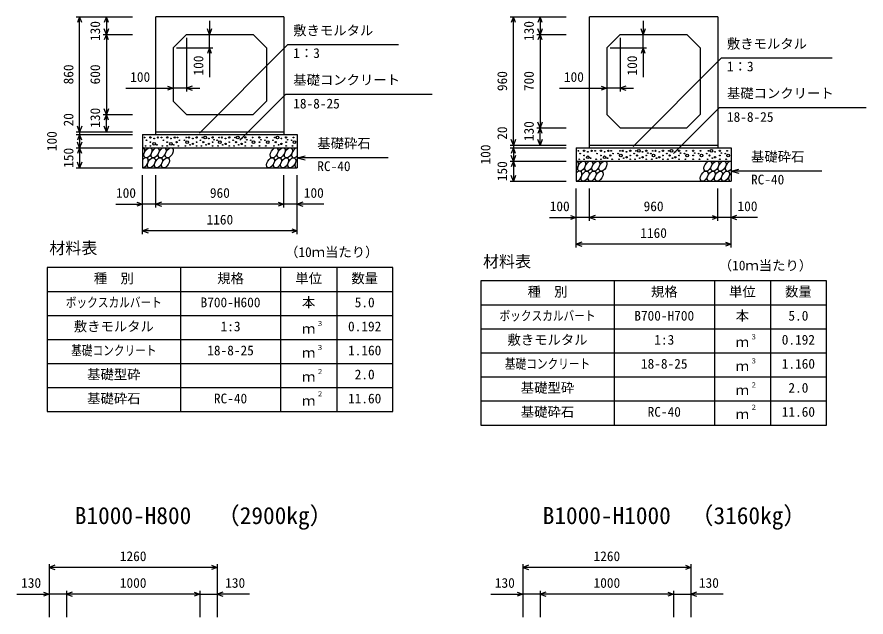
# Model space of a CAD drawing. Units: millimetres, scale not verified. Extents: x -50400 to 50400, y -17820 to 17820.
# Drawn here: x 27889 to 34252, y 9127 to 13622 of the extents above; entities that cross this region are included whole.
import ezdxf
from ezdxf.enums import TextEntityAlignment as Align

# ---------------------------------------------------------------- set-up
doc = ezdxf.new("R2010")
doc.units = ezdxf.units.MM
doc.header["$LTSCALE"] = 60
for name, color, linetype, lineweight in [('0-0_DIM', 7, 'Continuous', 25), ('0-2_HATCH', 6, 'Continuous', 25), ('0-3_HYO', 3, 'Continuous', 25), ('0-4_HYO2', 4, 'Continuous', 25), ('0-5_OUTLINE', 3, 'Continuous', 25), ('0-7_TXT', 7, 'Continuous', 25)]:
    doc.layers.add(name, color=color, linetype=linetype, lineweight=lineweight)
doc.styles.add('ＭＳ ゴシック', font='')
doc.styles.get('ＭＳ ゴシック').set_extended_font_data('MS Gothic')

msp = doc.modelspace()

# ---------------------------------------------------------------- linework, layer by layer
at = {"layer": '0-0_DIM'}
for p, q in [((28333.88, 13621.89), (28754.98, 13621.89)), ((28358.88, 12761.89), (28358.88, 13621.89)), ((28558.88, 13621.89), (28558.88, 13491.89)), ((31583.88, 13621.89), (32004.98, 13621.89)), ((31608.88, 12661.89), (31608.88, 13621.89)), ((31808.88, 13621.89), (31808.88, 13491.89)), ((29332.46, 13591.89), (29332.46, 13491.89)), ((32582.46, 13591.89), (32582.46, 13491.89)), ((28533.88, 13491.89), (28754.98, 13491.89)), ((28558.88, 13491.89), (28558.88, 12891.89)), ((29332.46, 13391.89), (29332.46, 13491.89)), ((31783.88, 13491.89), (32004.98, 13491.89)), ((31808.88, 13491.89), (31808.88, 12791.89)), ((32582.46, 13391.89), (32582.46, 13491.89)), ((29159.98, 13466.89), (29159.98, 13063.87)), ((32409.98, 13466.89), (32409.98, 13063.87)), ((29084.98, 13391.89), (29357.46, 13391.89)), ((29256.2, 12752.55), (29916.48, 13412.83)), ((29332.46, 13391.89), (29332.46, 13171.01)), ((30748.89, 13412.83), (29916.48, 13412.83)), ((32334.98, 13391.89), (32607.46, 13391.89)), ((32582.46, 13391.89), (32582.46, 13171.01)), ((32506.2, 12652.55), (33166.48, 13312.83)), ((33998.89, 13312.83), (33166.48, 13312.83)), ((28705.88, 13088.87), (29059.98, 13088.87)), ((29159.98, 13088.87), (29059.98, 13088.87)), ((29159.98, 13088.87), (29259.98, 13088.87)), ((31955.88, 13088.87), (32309.98, 13088.87)), ((32409.98, 13088.87), (32309.98, 13088.87)), ((32409.98, 13088.87), (32509.98, 13088.87)), ((29558.01, 12698.16), (29902.07, 13042.22)), ((31001.62, 13042.22), (29902.07, 13042.22)), ((32808.01, 12598.16), (33152.07, 12942.22)), ((34251.62, 12942.22), (33152.07, 12942.22)), ((28533.88, 12891.89), (28754.98, 12891.89)), ((28558.88, 12761.89), (28558.88, 12891.89)), ((31783.88, 12791.89), (32004.98, 12791.89)), ((31808.88, 12661.89), (31808.88, 12791.89)), ((28333.88, 12761.89), (28754.98, 12761.89)), ((28333.88, 12741.89), (28754.98, 12741.89)), ((28358.88, 12761.89), (28358.88, 12741.89)), ((28358.88, 12741.89), (28358.88, 12641.89)), ((31583.88, 12661.89), (32004.98, 12661.89)), ((31608.88, 12661.89), (31608.88, 12641.89)), ((28333.88, 12641.89), (28754.98, 12641.89)), ((28358.88, 12641.89), (28358.88, 12491.89)), ((31583.88, 12641.89), (32004.98, 12641.89)), ((31608.88, 12641.89), (31608.88, 12541.89)), ((29989.98, 12566.89), (30047.94, 12582.42)), ((30669.79, 12566.89), (29989.98, 12566.89)), ((29989.98, 12566.89), (30047.94, 12551.36)), ((31583.88, 12541.89), (32004.98, 12541.89)), ((31608.88, 12541.89), (31608.88, 12391.89)), ((28333.88, 12491.89), (28754.98, 12491.89)), ((33239.98, 12466.89), (33297.94, 12482.42)), ((28829.98, 11995.28), (28829.98, 12436.89)), ((28929.98, 12195.28), (28929.98, 12436.89)), ((29889.98, 12195.28), (29889.98, 12436.89)), ((29889.98, 12195.28), (29889.98, 12436.89)), ((29989.98, 11995.28), (29989.98, 12436.89)), ((33919.79, 12466.89), (33239.98, 12466.89)), ((33239.98, 12466.89), (33297.94, 12451.36)), ((31583.88, 12391.89), (32004.98, 12391.89)), ((32079.98, 11895.28), (32079.98, 12336.89)), ((32179.98, 12095.28), (32179.98, 12336.89)), ((33139.98, 12095.28), (33139.98, 12336.89)), ((33139.98, 12095.28), (33139.98, 12336.89)), ((33239.98, 11895.28), (33239.98, 12336.89)), ((28630.44, 12220.28), (28829.98, 12220.28)), ((28929.98, 12220.28), (28829.98, 12220.28)), ((29889.98, 12220.28), (28929.98, 12220.28)), ((29989.98, 12220.28), (29889.98, 12220.28)), ((30189.53, 12220.28), (29989.98, 12220.28)), ((31880.44, 12120.28), (32079.98, 12120.28)), ((32179.98, 12120.28), (32079.98, 12120.28)), ((33139.98, 12120.28), (32179.98, 12120.28)), ((33239.98, 12120.28), (33139.98, 12120.28)), ((33439.53, 12120.28), (33239.98, 12120.28)), ((29989.98, 12020.28), (28829.98, 12020.28)), ((33239.98, 11920.28), (32079.98, 11920.28)), ((28129.98, 9523.78), (28129.98, 9126.89)), ((29389.98, 9498.78), (28129.98, 9498.78)), ((29389.98, 9523.78), (29389.98, 9126.89)), ((31679.98, 9523.78), (31679.98, 9126.89)), ((32939.98, 9498.78), (31679.98, 9498.78)), ((32939.98, 9523.78), (32939.98, 9126.89)), ((27889.24, 9298.78), (28129.98, 9298.78)), ((28259.98, 9298.78), (28129.98, 9298.78)), ((28259.98, 9323.78), (28259.98, 9126.89)), ((29259.98, 9298.78), (28259.98, 9298.78)), ((29259.98, 9323.78), (29259.98, 9126.89)), ((29259.98, 9298.78), (29389.98, 9298.78)), ((29630.73, 9298.78), (29389.98, 9298.78)), ((31439.24, 9298.78), (31679.98, 9298.78)), ((31809.98, 9298.78), (31679.98, 9298.78)), ((31809.98, 9323.78), (31809.98, 9126.89)), ((32809.98, 9298.78), (31809.98, 9298.78)), ((32809.98, 9323.78), (32809.98, 9126.89)), ((32809.98, 9298.78), (32939.98, 9298.78)), ((33180.73, 9298.78), (32939.98, 9298.78))]:
    msp.add_line(p, q, dxfattribs=at)
for points in [[(28374.27, 13579.6), (28358.88, 13621.89), (28343.49, 13579.6)], [(28574.27, 13579.6), (28558.88, 13621.89), (28543.49, 13579.6)], [(31624.27, 13579.6), (31608.88, 13621.89), (31593.49, 13579.6)], [(31824.27, 13579.6), (31808.88, 13621.89), (31793.49, 13579.6)], [(28574.27, 13534.17), (28558.88, 13491.89), (28543.49, 13534.17)], [(28574.27, 13449.6), (28558.88, 13491.89), (28543.49, 13449.6)], [(29347.85, 13534.17), (29332.46, 13491.89), (29317.07, 13534.17)], [(31824.27, 13534.17), (31808.88, 13491.89), (31793.49, 13534.17)], [(31824.27, 13449.6), (31808.88, 13491.89), (31793.49, 13449.6)], [(32597.85, 13534.17), (32582.46, 13491.89), (32567.07, 13534.17)], [(29347.85, 13349.6), (29332.46, 13391.89), (29317.07, 13349.6)], [(32597.85, 13349.6), (32582.46, 13391.89), (32567.07, 13349.6)], [(29017.7, 13104.26), (29059.98, 13088.87), (29017.7, 13073.48)], [(29202.27, 13104.26), (29159.98, 13088.87), (29202.27, 13073.48)], [(32267.7, 13104.26), (32309.98, 13088.87), (32267.7, 13073.48)], [(32452.27, 13104.26), (32409.98, 13088.87), (32452.27, 13073.48)], [(28574.27, 12934.17), (28558.88, 12891.89), (28543.49, 12934.17)], [(28574.27, 12849.6), (28558.88, 12891.89), (28543.49, 12849.6)], [(28374.27, 12804.17), (28358.88, 12761.89), (28343.49, 12804.17)], [(28574.27, 12804.17), (28558.88, 12761.89), (28543.49, 12804.17)], [(31824.27, 12834.17), (31808.88, 12791.89), (31793.49, 12834.17)], [(31824.27, 12749.6), (31808.88, 12791.89), (31793.49, 12749.6)], [(28374.27, 12699.6), (28358.88, 12741.89), (28343.49, 12699.6)], [(28374.27, 12684.17), (28358.88, 12641.89), (28343.49, 12684.17)], [(31624.27, 12704.17), (31608.88, 12661.89), (31593.49, 12704.17)], [(31824.27, 12704.17), (31808.88, 12661.89), (31793.49, 12704.17)], [(28374.27, 12599.6), (28358.88, 12641.89), (28343.49, 12599.6)], [(31624.27, 12599.6), (31608.88, 12641.89), (31593.49, 12599.6)], [(28374.27, 12534.17), (28358.88, 12491.89), (28343.49, 12534.17)], [(31624.27, 12584.17), (31608.88, 12541.89), (31593.49, 12584.17)], [(31624.27, 12499.6), (31608.88, 12541.89), (31593.49, 12499.6)], [(31624.27, 12434.17), (31608.88, 12391.89), (31593.49, 12434.17)], [(28787.7, 12235.67), (28829.98, 12220.28), (28787.7, 12204.88)], [(28972.27, 12235.67), (28929.98, 12220.28), (28972.27, 12204.88)], [(29847.7, 12235.67), (29889.98, 12220.28), (29847.7, 12204.88)], [(30032.27, 12235.67), (29989.98, 12220.28), (30032.27, 12204.88)], [(32037.7, 12135.67), (32079.98, 12120.28), (32037.7, 12104.88)], [(32222.27, 12135.67), (32179.98, 12120.28), (32222.27, 12104.88)], [(33097.7, 12135.67), (33139.98, 12120.28), (33097.7, 12104.88)], [(33282.27, 12135.67), (33239.98, 12120.28), (33282.27, 12104.88)], [(28872.27, 12035.67), (28829.98, 12020.28), (28872.27, 12004.88)], [(29947.7, 12035.67), (29989.98, 12020.28), (29947.7, 12004.88)], [(32122.27, 11935.67), (32079.98, 11920.28), (32122.27, 11904.88)], [(33197.7, 11935.67), (33239.98, 11920.28), (33197.7, 11904.88)], [(28172.27, 9514.17), (28129.98, 9498.78), (28172.27, 9483.39)], [(29347.7, 9514.17), (29389.98, 9498.78), (29347.7, 9483.39)], [(31722.27, 9514.17), (31679.98, 9498.78), (31722.27, 9483.39)], [(32897.7, 9514.17), (32939.98, 9498.78), (32897.7, 9483.39)], [(28087.7, 9314.17), (28129.98, 9298.78), (28087.7, 9283.39)], [(28302.27, 9314.17), (28259.98, 9298.78), (28302.27, 9283.39)], [(29217.7, 9314.17), (29259.98, 9298.78), (29217.7, 9283.39)], [(29432.27, 9314.17), (29389.98, 9298.78), (29432.27, 9283.39)], [(31637.7, 9314.17), (31679.98, 9298.78), (31637.7, 9283.39)], [(31852.27, 9314.17), (31809.98, 9298.78), (31852.27, 9283.39)], [(32767.7, 9314.17), (32809.98, 9298.78), (32767.7, 9283.39)], [(32982.27, 9314.17), (32939.98, 9298.78), (32982.27, 9283.39)]]:
    msp.add_lwpolyline(points, dxfattribs=at)
at = {"layer": '0-2_HATCH'}
for centre, radius in [((28888.84, 12719.94), 5), ((29014.95, 12719.94), 5), ((29235.01, 12719.94), 5), ((29298.94, 12719.07), 10), ((29355.01, 12719.94), 5), ((29480.24, 12719.94), 5), ((29544.16, 12719.07), 10), ((29600.24, 12719.94), 5), ((29706.34, 12719.94), 5), ((29842.59, 12719.07), 10), ((29906.17, 12719.94), 5), ((28845.95, 12719.07), 2.5), ((28859.97, 12698.05), 2.5), ((28888.84, 12684.05), 2.5), ((28916.88, 12670.92), 10), ((28916.88, 12712.06), 2.5), ((28937.91, 12663.91), 2.5), ((28944.92, 12719.07), 5), ((28972.05, 12719.07), 2.5), ((28986.07, 12698.05), 2.5), ((29014.95, 12684.05), 2.5), ((29042.99, 12670.92), 10), ((29042.99, 12712.06), 2.5), ((29064.01, 12663.91), 2.5), ((29071.02, 12719.07), 5), ((29085.04, 12684.05), 5), ((29092.05, 12719.07), 2.5), ((29106.07, 12698.05), 2.5), ((29143.89, 12698.05), 2.5), ((29164.92, 12684.05), 10), ((29157.91, 12719.07), 2.5), ((29178.94, 12719.07), 5), ((29185.95, 12663.91), 2.5), ((29206.98, 12670.92), 5), ((29206.98, 12712.06), 2.5), ((29235.01, 12684.05), 2.5), ((29263.89, 12698.05), 2.5), ((29277.91, 12719.07), 2.5), ((29284.92, 12684.05), 5), ((29305.95, 12663.91), 2.5), ((29326.98, 12670.92), 5), ((29326.98, 12712.06), 2.5), ((29355.01, 12684.05), 2.5), ((29366.35, 12702.37), 2.5), ((29389.11, 12698.05), 2.5), ((29410.14, 12684.05), 10), ((29403.13, 12719.07), 2.5), ((29424.16, 12719.07), 5), ((29431.17, 12663.91), 2.5), ((29452.2, 12670.92), 5), ((29452.2, 12712.06), 2.5), ((29480.24, 12684.05), 2.5), ((29509.11, 12698.05), 2.5), ((29523.13, 12719.07), 2.5), ((29530.14, 12684.05), 5), ((29551.17, 12663.91), 2.5), ((29572.2, 12670.92), 5), ((29572.2, 12712.06), 2.5), ((29600.24, 12684.05), 2.5), ((29611.58, 12702.37), 2.5), ((29641.04, 12698.05), 2.5), ((29662.07, 12684.05), 10), ((29655.06, 12719.07), 2.5), ((29706.34, 12684.05), 2.5), ((29717.68, 12702.37), 2.5), ((29747.14, 12698.05), 2.5), ((29768.17, 12684.05), 10), ((29761.16, 12719.07), 2.5), ((29807.54, 12698.05), 2.5), ((29821.56, 12719.07), 2.5), ((29828.57, 12684.05), 5), ((29849.6, 12663.91), 2.5), ((29870.63, 12670.92), 5), ((29870.63, 12712.06), 2.5), ((29906.17, 12684.05), 2.5), ((29917.51, 12702.37), 2.5), ((29946.97, 12698.05), 2.5), ((29968, 12684.05), 10), ((29960.98, 12719.07), 2.5), ((28852.96, 12656.04), 2.5), ((28888.84, 12656.04), 2.5), ((28979.06, 12656.04), 2.5), ((29014.95, 12656.04), 2.5), ((29099.06, 12656.04), 2.5), ((29150.9, 12656.04), 2.5), ((29235.01, 12656.04), 2.5), ((29270.9, 12656.04), 2.5), ((29355.01, 12656.04), 2.5), ((29396.12, 12656.04), 2.5), ((29480.24, 12656.04), 2.5), ((29516.12, 12656.04), 2.5), ((29600.24, 12656.04), 2.5), ((29648.05, 12656.04), 2.5), ((29706.34, 12656.04), 2.5), ((29754.15, 12656.04), 2.5), ((29814.55, 12656.04), 2.5), ((29906.17, 12656.04), 2.5), ((29953.98, 12656.04), 2.5), ((32095.95, 12619.07), 2.5), ((32109.97, 12598.05), 2.5), ((32138.84, 12619.94), 5), ((32166.88, 12612.06), 2.5), ((32194.92, 12619.07), 5), ((32222.05, 12619.07), 2.5), ((32236.07, 12598.05), 2.5), ((32264.95, 12619.94), 5), ((32292.99, 12612.06), 2.5), ((32321.02, 12619.07), 5), ((32342.05, 12619.07), 2.5), ((32356.07, 12598.05), 2.5), ((32393.89, 12598.05), 2.5), ((32407.91, 12619.07), 2.5), ((32428.94, 12619.07), 5), ((32456.98, 12612.06), 2.5), ((32485.01, 12619.94), 5), ((32513.89, 12598.05), 2.5), ((32527.91, 12619.07), 2.5), ((32548.94, 12619.07), 10), ((32576.98, 12612.06), 2.5), ((32605.01, 12619.94), 5), ((32616.35, 12602.37), 2.5), ((32639.11, 12598.05), 2.5), ((32653.13, 12619.07), 2.5), ((32674.16, 12619.07), 5), ((32702.2, 12612.06), 2.5), ((32730.24, 12619.94), 5), ((32759.11, 12598.05), 2.5), ((32773.13, 12619.07), 2.5), ((32794.16, 12619.07), 10), ((32822.2, 12612.06), 2.5), ((32850.24, 12619.94), 5), ((32861.58, 12602.37), 2.5), ((32891.04, 12598.05), 2.5), ((32905.06, 12619.07), 2.5), ((32956.34, 12619.94), 5), ((32967.68, 12602.37), 2.5), ((32997.14, 12598.05), 2.5), ((33011.16, 12619.07), 2.5), ((33057.54, 12598.05), 2.5), ((33071.56, 12619.07), 2.5), ((33092.59, 12619.07), 10), ((33120.63, 12612.06), 2.5), ((33156.17, 12619.94), 5), ((33167.51, 12602.37), 2.5), ((33196.97, 12598.05), 2.5), ((33210.98, 12619.07), 2.5), ((32102.96, 12556.04), 2.5), ((32138.84, 12584.05), 2.5), ((32138.84, 12556.04), 2.5), ((32166.88, 12570.92), 10), ((32187.91, 12563.91), 2.5), ((32229.06, 12556.04), 2.5), ((32264.95, 12584.05), 2.5), ((32264.95, 12556.04), 2.5), ((32292.99, 12570.92), 10), ((32314.01, 12563.91), 2.5), ((32335.04, 12584.05), 5), ((32349.06, 12556.04), 2.5), ((32400.9, 12556.04), 2.5), ((32414.92, 12584.05), 10), ((32435.95, 12563.91), 2.5), ((32456.98, 12570.92), 5), ((32485.01, 12584.05), 2.5), ((32485.01, 12556.04), 2.5), ((32520.9, 12556.04), 2.5), ((32534.92, 12584.05), 5), ((32555.95, 12563.91), 2.5), ((32576.98, 12570.92), 5), ((32605.01, 12584.05), 2.5), ((32605.01, 12556.04), 2.5), ((32646.12, 12556.04), 2.5), ((32660.14, 12584.05), 10), ((32681.17, 12563.91), 2.5), ((32702.2, 12570.92), 5), ((32730.24, 12584.05), 2.5), ((32730.24, 12556.04), 2.5), ((32766.12, 12556.04), 2.5), ((32780.14, 12584.05), 5), ((32801.17, 12563.91), 2.5), ((32822.2, 12570.92), 5), ((32850.24, 12584.05), 2.5), ((32850.24, 12556.04), 2.5), ((32898.05, 12556.04), 2.5), ((32912.07, 12584.05), 10), ((32956.34, 12584.05), 2.5), ((32956.34, 12556.04), 2.5), ((33004.15, 12556.04), 2.5), ((33018.17, 12584.05), 10), ((33064.55, 12556.04), 2.5), ((33078.57, 12584.05), 5), ((33099.6, 12563.91), 2.5), ((33120.63, 12570.92), 5), ((33156.17, 12584.05), 2.5), ((33156.17, 12556.04), 2.5), ((33203.98, 12556.04), 2.5), ((33218, 12584.05), 10)]:
    msp.add_circle(centre, radius, dxfattribs=at)
for centre, start_param, end_param in [((28817.62, 12604.37), 4.385593, 6.6745444), ((29976.12, 12604.37), 0.3357715, 4.4411806), ((28842.94, 12529.38), 3.5111464, 7.548991), ((30001.44, 12529.38), 1.2110787, 3.5658734), ((32067.62, 12504.37), 4.385593, 6.6745444), ((33226.12, 12504.37), 0.3357715, 4.4411806), ((32092.94, 12429.38), 3.5111464, 7.548991), ((33251.44, 12429.38), 1.2110787, 3.5658734)]:
    msp.add_ellipse(centre, major_axis=(21.81, 35.31), ratio=0.5792, start_param=start_param, end_param=end_param, dxfattribs=at)
for centre in [(28870.83, 12604.37), (28924.03, 12604.37), (28977.24, 12604.37), (29030.45, 12604.37), (29816.5, 12604.37), (29869.71, 12604.37), (29922.91, 12604.37), (28896.15, 12529.38), (28949.35, 12529.38), (29002.56, 12529.38), (29788.61, 12529.38), (29841.82, 12529.38), (29895.03, 12529.38), (29948.23, 12529.38), (32120.83, 12504.37), (32174.03, 12504.37), (32227.24, 12504.37), (32280.45, 12504.37), (33066.5, 12504.37), (33119.71, 12504.37), (33172.91, 12504.37), (32146.15, 12429.38), (32199.35, 12429.38), (32252.56, 12429.38), (33038.61, 12429.38), (33091.82, 12429.38), (33145.03, 12429.38), (33198.23, 12429.38)]:
    msp.add_ellipse(centre, major_axis=(21.81, 35.31), ratio=0.5792, dxfattribs=at)
at = {"layer": '0-3_HYO'}
for p, q in [((29114.98, 11745.28), (29114.98, 10665.28)), ((29864.98, 11745.28), (29864.98, 10665.28)), ((30284.98, 11745.28), (30284.98, 10665.28)), ((32364.98, 11645.28), (32364.98, 10565.28)), ((33114.98, 11645.28), (33114.98, 10565.28)), ((33534.98, 11645.28), (33534.98, 10565.28)), ((28114.98, 11565.28), (30704.98, 11565.28)), ((31364.98, 11465.28), (33954.98, 11465.28))]:
    msp.add_line(p, q, dxfattribs=at)
for points in [[(28114.98, 10665.28), (30704.98, 10665.28), (30704.98, 11745.28), (28114.98, 11745.28)], [(31364.98, 10565.28), (33954.98, 10565.28), (33954.98, 11645.28), (31364.98, 11645.28)]]:
    msp.add_lwpolyline(points, close=True, dxfattribs=at)
at = {"layer": '0-4_HYO2'}
for p, q in [((28114.98, 11385.28), (30704.98, 11385.28)), ((31364.98, 11285.28), (33954.98, 11285.28)), ((28114.98, 11205.28), (30704.98, 11205.28)), ((31364.98, 11105.28), (33954.98, 11105.28)), ((28114.98, 11025.28), (30704.98, 11025.28)), ((31364.98, 10925.28), (33954.98, 10925.28)), ((28114.98, 10845.28), (30704.98, 10845.28)), ((31364.98, 10745.28), (33954.98, 10745.28))]:
    msp.add_line(p, q, dxfattribs=at)
at = {"layer": '0-5_OUTLINE'}
for p, q in [((29889.98, 13621.89), (28929.98, 13621.89)), ((28929.98, 12741.89), (28929.98, 13621.89)), ((29889.98, 13621.89), (29889.98, 12741.89)), ((32179.98, 12641.89), (32179.98, 13621.89)), ((33139.98, 13621.89), (32179.98, 13621.89)), ((33139.98, 13621.89), (33139.98, 12641.89)), ((32309.98, 13391.89), (32409.98, 13491.89)), ((29059.98, 13391.89), (29059.98, 12991.89)), ((29759.98, 13391.89), (29759.98, 12991.89)), ((32309.98, 13391.89), (32309.98, 12891.89)), ((33009.98, 13391.89), (33009.98, 12891.89)), ((29159.98, 12891.89), (29059.98, 12991.89)), ((29659.98, 12891.89), (29759.98, 12991.89)), ((29159.98, 12891.89), (29659.98, 12891.89)), ((32409.98, 12791.89), (32309.98, 12891.89)), ((32909.98, 12791.89), (33009.98, 12891.89)), ((32409.98, 12791.89), (32909.98, 12791.89)), ((28829.98, 12741.89), (28829.98, 12491.89)), ((28829.98, 12741.89), (29989.98, 12741.89)), ((28929.98, 12761.89), (29889.98, 12761.89)), ((29989.98, 12741.89), (29989.98, 12491.89)), ((32179.98, 12661.89), (33139.98, 12661.89)), ((28829.98, 12641.89), (29989.98, 12641.89)), ((32079.98, 12641.89), (32079.98, 12391.89)), ((32079.98, 12641.89), (33239.98, 12641.89)), ((33239.98, 12641.89), (33239.98, 12391.89)), ((32079.98, 12541.89), (33239.98, 12541.89)), ((28829.98, 12491.89), (29989.98, 12491.89)), ((32079.98, 12391.89), (33239.98, 12391.89))]:
    msp.add_line(p, q, dxfattribs=at)
for points in [[(29059.98, 13391.89), (29159.98, 13491.89), (29659.98, 13491.89), (29759.98, 13391.89)], [(32409.98, 13491.89), (32909.98, 13491.89), (33009.98, 13391.89)]]:
    msp.add_lwpolyline(points, dxfattribs=at)

# ---------------------------------------------------------------- texts
at = {"layer": '0-0_DIM', "style": 'ＭＳ ゴシック'}
for s, p in [('130', (28533.88, 13441.89)), ('130', (31783.88, 13441.89)), ('100', (29307.46, 13183.39)), ('100', (32557.46, 13183.39)), ('860', (28333.88, 13116.89)), ('600', (28533.88, 13116.89)), ('960', (31583.88, 13066.89)), ('700', (31783.88, 13066.89)), ('130', (28533.88, 12791.89)), ('20', (28333.88, 12801.96)), ('20', (31583.88, 12701.96)), ('130', (31783.88, 12691.89)), ('100', (28208.88, 12616.89)), ('100', (31458.88, 12516.89)), ('150', (28333.88, 12491.89)), ('150', (31583.88, 12391.89))]:
    msp.add_text(s, height=73.31, rotation=90, dxfattribs=at).set_placement(p, align=Align.BOTTOM_LEFT)
for s, p in [('敷きモルタル', (29959.33, 13462.83)), ('敷きモルタル', (33209.33, 13362.83)), ('1：3', (29959.33, 13292.72)), ('1：3', (33209.33, 13192.72)), ('100', (28737.84, 13113.87)), ('基礎コンクリート', (29959.33, 13092.22)), ('100', (31987.84, 13113.87)), ('基礎コンクリート', (33209.33, 12992.22)), ('18-8-25', (29959.33, 12914.59)), ('18-8-25', (33209.33, 12814.59)), ('基礎砕石', (30139.72, 12616.89)), ('基礎砕石', (33389.72, 12516.89)), ('RC-40', (30139.72, 12445.51)), ('RC-40', (33389.72, 12345.51)), ('100', (28631.34, 12245.28)), ('960', (29334.98, 12245.28)), ('100', (30038.62, 12245.28)), ('100', (31881.34, 12145.28)), ('960', (32584.98, 12145.28)), ('100', (33288.62, 12145.28)), ('1160', (29309.98, 12045.28)), ('1160', (32559.98, 11945.28)), ('1260', (28659.98, 9523.78)), ('1260', (32209.98, 9523.78)), ('130', (27920.34, 9323.78)), ('1000', (28659.98, 9323.78)), ('130', (29449.62, 9323.78)), ('130', (31470.34, 9323.78)), ('1000', (32209.98, 9323.78)), ('130', (32999.62, 9323.78))]:
    msp.add_text(s, height=73.31, dxfattribs=at).set_placement(p, align=Align.BOTTOM_LEFT)
at = {"layer": '0-7_TXT', "style": 'ＭＳ ゴシック'}
for s, height, p in [('材料表', 87.98, (28131.65, 11820.28)), ('（10ｍ当たり）', 73.31, (29898.31, 11801.94)), ('材料表', 87.98, (31381.65, 11720.28)), ('（10ｍ当たり）', 73.31, (33148.31, 11701.94)), ('種\u3000別', 73.31, (28464.98, 11605.28)), ('規格', 73.31, (29389.98, 11605.28)), ('単位', 73.31, (29974.98, 11605.28)), ('数量', 73.31, (30394.98, 11605.28)), ('種\u3000別', 73.31, (31714.98, 11505.28)), ('規格', 73.31, (32639.98, 11505.28)), ('単位', 73.31, (33224.98, 11505.28)), ('数量', 73.31, (33644.98, 11505.28)), ('B700-H600', 73.31, (29264.98, 11425.28)), ('本', 73.31, (30024.98, 11425.28)), ('5.0', 73.31, (30419.98, 11425.28)), ('B700-H700', 73.31, (32514.98, 11325.28)), ('本', 73.31, (33274.98, 11325.28)), ('5.0', 73.31, (33669.98, 11325.28)), ('敷きモルタル', 73.31, (28314.98, 11245.28)), ('1:3', 73.31, (29414.98, 11245.28)), ('３', 36.66, (30134.22, 11295.89)), ('0.192', 73.31, (30369.98, 11245.28)), ('ｍ', 73.31, (30024.98, 11228.61)), ('敷きモルタル', 73.31, (31564.98, 11145.28)), ('1:3', 73.31, (32664.98, 11145.28)), ('ｍ', 73.31, (33274.98, 11128.61)), ('３', 36.66, (33384.22, 11195.89)), ('0.192', 73.31, (33619.98, 11145.28)), ('18-8-25', 73.31, (29314.98, 11065.28)), ('３', 36.66, (30134.22, 11115.89)), ('1.160', 73.31, (30369.98, 11065.28)), ('ｍ', 73.31, (30024.98, 11048.61)), ('18-8-25', 73.31, (32564.98, 10965.28)), ('ｍ', 73.31, (33274.98, 10948.61)), ('３', 36.66, (33384.22, 11015.89)), ('1.160', 73.31, (33619.98, 10965.28)), ('基礎型砕', 73.31, (28414.98, 10885.28)), ('ｍ', 73.31, (30024.98, 10868.61)), ('２', 36.66, (30134.22, 10935.89)), ('2.0', 73.31, (30419.98, 10885.28)), ('基礎型砕', 73.31, (31664.98, 10785.28)), ('２', 36.66, (33384.22, 10835.89)), ('2.0', 73.31, (33669.98, 10785.28)), ('２', 36.66, (30134.22, 10769.22)), ('ｍ', 73.31, (33274.98, 10768.61)), ('基礎砕石', 73.31, (28414.98, 10705.28)), ('RC-40', 73.31, (29364.98, 10705.28)), ('ｍ', 73.31, (30024.98, 10688.61)), ('11.60', 73.31, (30369.98, 10705.28)), ('基礎砕石', 73.31, (31664.98, 10605.28)), ('RC-40', 73.31, (32614.98, 10605.28)), ('２', 36.66, (33384.22, 10669.22)), ('11.60', 73.31, (33619.98, 10605.28)), ('ｍ', 73.31, (33274.98, 10588.61)), ('B1000-H800', 128.3, (28322.48, 9784.39)), ('（2900kg）', 128.3, (29383.57, 9784.39)), ('B1000-H1000', 128.3, (31828.73, 9784.39)), ('（3160kg）', 128.3, (32933.57, 9784.39))]:
    msp.add_text(s, height=height, dxfattribs=at).set_placement(p, align=Align.BOTTOM_LEFT)
at = {"layer": '0-7_TXT', "style": 'ＭＳ ゴシック', "width": 0.8}
for s, p in [('ボックスカルバート', (28254.98, 11425.28)), ('ボックスカルバート', (31504.98, 11325.28)), ('基礎コンクリート', (28294.98, 11065.28)), ('基礎コンクリート', (31544.98, 10965.28))]:
    msp.add_text(s, height=73.31, dxfattribs=at).set_placement(p, align=Align.BOTTOM_LEFT)

doc.saveas('drawing.dxf')
